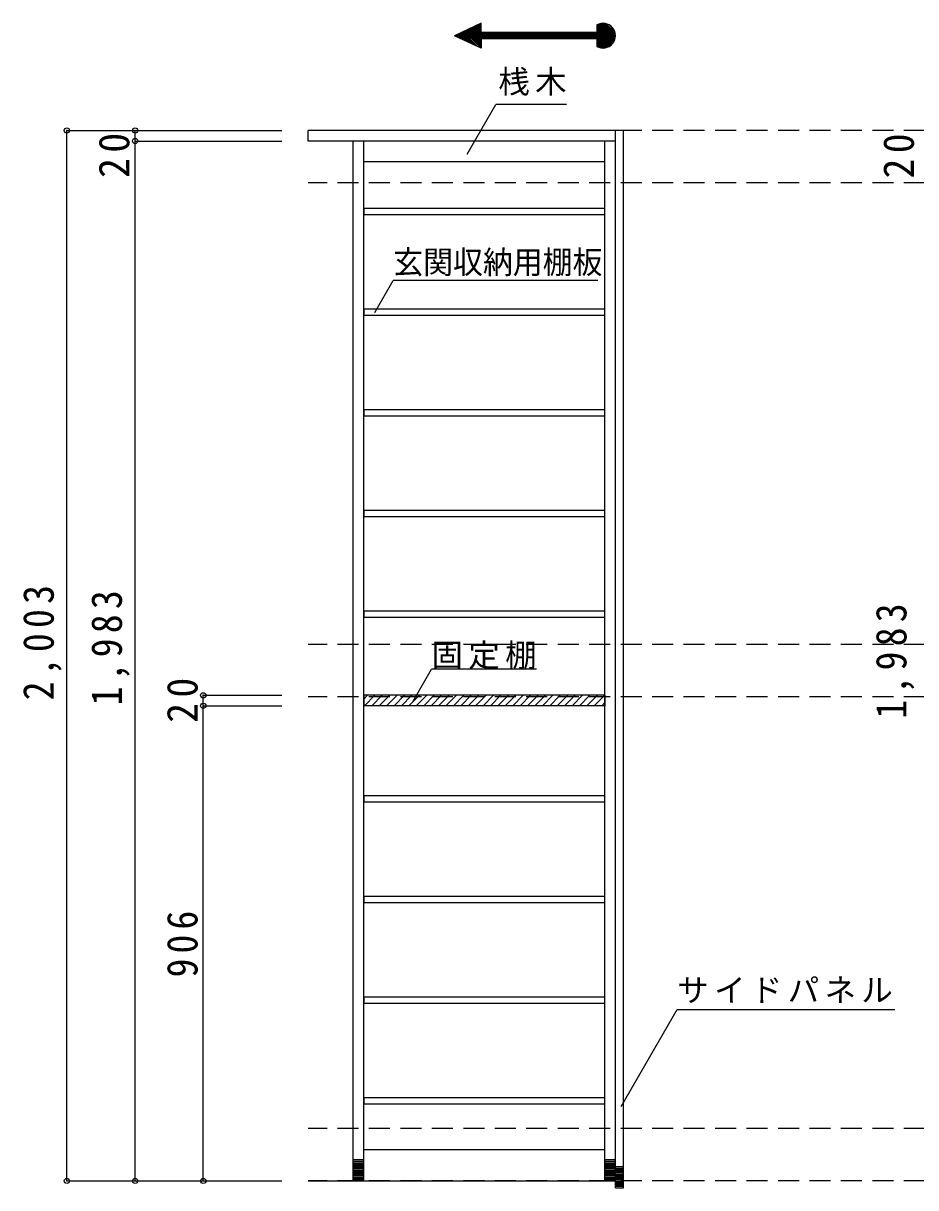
# Model space of a CAD drawing. Units: millimetres at full size, sheet at 1:20; details may follow other scales. Extents: x -8210 to 8210, y -2455 to 3200.
# Drawn here: x 5164 to 6866, y -1247 to 973 of the extents above; entities that cross this region are included whole.
import ezdxf
from ezdxf.enums import TextEntityAlignment as Align

# ---------------------------------------------------------------- set-up
doc = ezdxf.new("R2010")
doc.units = ezdxf.units.MM
doc.header["$LTSCALE"] = 20
doc.header["$PDMODE"] = 32
doc.header["$PDSIZE"] = 10
doc.linetypes.add('DASHED2', pattern=[3, 2, -1])
for name, color, linetype in [('0-2_本体', 2, 'Continuous'), ('0-3_固定棚', 3, 'Continuous'), ('0-4_可動棚', 3, 'Continuous'), ('0-5', 4, 'Continuous'), ('0-7_桟木・巾木', 2, 'Continuous'), ('0-A_文字', 7, 'Continuous'), ('0-B_寸法', 4, 'Continuous'), ('0-C_ハッチ', 4, 'Continuous')]:
    doc.layers.add(name, color=color, linetype=linetype)
doc.styles.add('ＭＳ ゴシック', font='')
doc.styles.get('ＭＳ ゴシック').set_extended_font_data('MS Gothic')

# ---------------------------------------------------------------- blocks, each defined once
blk = doc.blocks.new('R40')
at = {"layer": '0-5', "color": 3}
for p, q in [((10, 18.67), (-10, 18.67)), ((-10, 16), (10, 16)), ((-10, 13.33), (10, 13.33)), ((-10, 10.67), (10, 10.67)), ((-10, 8), (10, 8)), ((-10, 5.33), (10, 5.33)), ((-10, 2.67), (10, 2.67)), ((-10, 0), (10, 0)), ((-10, -2.67), (10, -2.67)), ((-10, -5.33), (10, -5.33)), ((-10, -8), (10, -8)), ((-10, -10.67), (10, -10.67)), ((-10, -13.33), (10, -13.33)), ((-10, -16), (10, -16)), ((-10, -18.67), (10, -18.67))]:
    blk.add_line(p, q, dxfattribs=at)
blk = doc.blocks.new('R40-2')
at = {"layer": '0-5', "color": 3}
for p, q in [((7.5, 18.67), (-7.5, 18.67)), ((-7.5, 16), (7.5, 16)), ((-7.5, 13.33), (7.5, 13.33)), ((-7.5, 10.67), (7.5, 10.67)), ((-7.5, 8), (7.5, 8)), ((-7.5, 5.33), (7.5, 5.33)), ((-7.5, 2.67), (7.5, 2.67)), ((-7.5, 0), (7.5, 0)), ((-7.5, -2.67), (7.5, -2.67)), ((-7.5, -5.33), (7.5, -5.33)), ((-7.5, -8), (7.5, -8)), ((-7.5, -10.67), (7.5, -10.67)), ((-7.5, -13.33), (7.5, -13.33)), ((-7.5, -16), (7.5, -16)), ((-7.5, -18.67), (7.5, -18.67))]:
    blk.add_line(p, q, dxfattribs=at)

msp = doc.modelspace()

# ---------------------------------------------------------------- linework, layer by layer
at = {"layer": '0-2_本体', "color": 3}
for p, q in [((5707.33, 748.97), (5707.33, 768.97)), ((6308.33, 768.97), (5707.33, 768.97)), ((6293.33, -1247.03), (6293.33, 768.97)), ((6308.33, -1247.03), (6308.33, 768.97)), ((6293.33, 748.97), (5707.33, 748.97)), ((5793.33, -1234.03), (5793.33, 748.97)), ((5813.33, -1234.03), (5813.33, 748.97)), ((5707.33, -1234.03), (6293.33, -1234.03)), ((6293.33, -1247.03), (6308.33, -1247.03))]:
    msp.add_line(p, q, dxfattribs=at)
msp.add_lwpolyline([(6293.33, -1234.03), (6273.33, -1234.03), (6273.33, 748.97)], dxfattribs=at)
at = {"layer": '0-3_固定棚'}
for p, q in [((5813.33, -308.03), (5813.33, -328.03)), ((6273.33, -308.03), (5813.33, -308.03)), ((6273.33, -308.03), (6273.33, -328.03)), ((6273.33, -328.03), (5813.33, -328.03))]:
    msp.add_line(p, q, dxfattribs=at)
at = {"layer": '0-4_可動棚'}
for p, q in [((5814.33, 608.17), (5814.33, 620.17)), ((6272.33, 620.17), (5814.33, 620.17)), ((6272.33, 608.17), (5814.33, 608.17)), ((6272.33, 620.17), (6272.33, 608.17)), ((5814.33, 416.17), (5814.33, 428.17)), ((6272.33, 428.17), (5814.33, 428.17)), ((6272.33, 428.17), (6272.33, 416.17)), ((6272.33, 416.17), (5814.33, 416.17)), ((5814.33, 224.17), (5814.33, 236.17)), ((6272.33, 236.17), (5814.33, 236.17)), ((6272.33, 224.17), (5814.33, 224.17)), ((6272.33, 236.17), (6272.33, 224.17)), ((5814.33, 32.17), (5814.33, 44.17)), ((6272.33, 44.17), (5814.33, 44.17)), ((6272.33, 32.17), (5814.33, 32.17)), ((6272.33, 44.17), (6272.33, 32.17)), ((5814.33, -159.83), (5814.33, -147.83)), ((6272.33, -147.83), (5814.33, -147.83)), ((6272.33, -147.83), (6272.33, -159.83)), ((6272.33, -159.83), (5814.33, -159.83)), ((5814.37, -511.83), (5814.37, -499.83)), ((6272.33, -499.83), (5814.37, -499.83)), ((6272.33, -499.83), (6272.33, -511.83)), ((6272.33, -511.83), (5814.37, -511.83)), ((5814.37, -703.83), (5814.37, -691.83)), ((6272.33, -691.83), (5814.37, -691.83)), ((6272.33, -703.83), (5814.37, -703.83)), ((6272.33, -691.83), (6272.33, -703.83)), ((5814.37, -895.83), (5814.37, -883.83)), ((6272.33, -883.83), (5814.37, -883.83)), ((6272.33, -883.83), (6272.33, -895.83)), ((6272.33, -895.83), (5814.37, -895.83)), ((5814.37, -1087.83), (5814.37, -1075.83)), ((6272.33, -1075.83), (5814.37, -1075.83)), ((6272.33, -1087.83), (5814.37, -1087.83)), ((6272.33, -1075.83), (6272.33, -1087.83))]:
    msp.add_line(p, q, dxfattribs=at)
at = {"layer": '0-7_桟木・巾木', "color": 7}
for p, q in [((6273.33, 708.97), (5813.33, 708.97)), ((5813.33, -1174.03), (6273.33, -1174.03))]:
    msp.add_line(p, q, dxfattribs=at)
at = {"layer": '0-A_文字'}
for p, q in [((6037.43, 973.44), (5986.61, 949.83)), ((6019.99, 934.32), (5998.81, 955.5)), ((6025.27, 931.87), (6000.75, 956.4)), ((6030.56, 929.42), (6002.68, 957.29)), ((6035.84, 926.96), (6004.61, 958.19)), ((6037.43, 928.2), (6006.54, 959.09)), ((6037.43, 931.02), (6008.47, 959.99)), ((6037.43, 933.85), (6010.4, 960.88)), ((6037.43, 936.68), (6012.33, 961.78)), ((6037.43, 939.51), (6014.26, 962.68)), ((6037.43, 942.34), (6016.19, 963.58)), ((6038.66, 943.93), (6018.13, 964.47)), ((6041.49, 943.93), (6020.06, 965.37)), ((6044.32, 943.93), (6021.99, 966.27)), ((6047.15, 943.93), (6023.92, 967.16)), ((6037.43, 956.48), (6025.85, 968.06)), ((6037.43, 959.31), (6027.78, 968.96)), ((6037.43, 962.14), (6029.71, 969.86)), ((6037.43, 964.97), (6031.64, 970.75)), ((6037.43, 967.79), (6033.58, 971.65)), ((6037.43, 970.62), (6035.51, 972.55)), ((6037.43, 955.73), (6037.43, 973.44)), ((6049.98, 943.93), (6038.18, 955.73)), ((6052.81, 943.93), (6041.01, 955.73)), ((6055.63, 943.93), (6043.84, 955.73)), ((6058.46, 943.93), (6046.67, 955.73)), ((6061.29, 943.93), (6049.5, 955.73)), ((6064.12, 943.93), (6052.33, 955.73)), ((6066.95, 943.93), (6055.15, 955.73)), ((6069.78, 943.93), (6057.98, 955.73)), ((6072.6, 943.93), (6060.81, 955.73)), ((6075.43, 943.93), (6063.64, 955.73)), ((6078.26, 943.93), (6066.47, 955.73)), ((6081.09, 943.93), (6069.3, 955.73)), ((6083.92, 943.93), (6072.12, 955.73)), ((6086.75, 943.93), (6074.95, 955.73)), ((6089.58, 943.93), (6077.78, 955.73)), ((6092.4, 943.93), (6080.61, 955.73)), ((6095.23, 943.93), (6083.44, 955.73)), ((6098.06, 943.93), (6086.27, 955.73)), ((6100.89, 943.93), (6089.1, 955.73)), ((6103.72, 943.93), (6091.92, 955.73)), ((6106.55, 943.93), (6094.75, 955.73)), ((6109.37, 943.93), (6097.58, 955.73)), ((6112.2, 943.93), (6100.41, 955.73)), ((6115.03, 943.93), (6103.24, 955.73)), ((6117.86, 943.93), (6106.07, 955.73)), ((6120.69, 943.93), (6108.89, 955.73)), ((6123.52, 943.93), (6111.72, 955.73)), ((6126.35, 943.93), (6114.55, 955.73)), ((6129.17, 943.93), (6117.38, 955.73)), ((6132, 943.93), (6120.21, 955.73)), ((6134.83, 943.93), (6123.04, 955.73)), ((6137.66, 943.93), (6125.86, 955.73)), ((6140.49, 943.93), (6128.69, 955.73)), ((6143.32, 943.93), (6131.52, 955.73)), ((6146.14, 943.93), (6134.35, 955.73)), ((6148.97, 943.93), (6137.18, 955.73)), ((6151.8, 943.93), (6140.01, 955.73)), ((6154.63, 943.93), (6142.84, 955.73)), ((6157.46, 943.93), (6145.66, 955.73)), ((6160.29, 943.93), (6148.49, 955.73)), ((6163.11, 943.93), (6151.32, 955.73)), ((6165.94, 943.93), (6154.15, 955.73)), ((6168.77, 943.93), (6156.98, 955.73)), ((6171.6, 943.93), (6159.81, 955.73)), ((6174.43, 943.93), (6162.63, 955.73)), ((6177.26, 943.93), (6165.46, 955.73)), ((6180.09, 943.93), (6168.29, 955.73)), ((6182.91, 943.93), (6171.12, 955.73)), ((6185.74, 943.93), (6173.95, 955.73)), ((6188.57, 943.93), (6176.78, 955.73)), ((6191.4, 943.93), (6179.6, 955.73)), ((6194.23, 943.93), (6182.43, 955.73)), ((6197.06, 943.93), (6185.26, 955.73)), ((6199.88, 943.93), (6188.09, 955.73)), ((6202.71, 943.93), (6190.92, 955.73)), ((6205.54, 943.93), (6193.75, 955.73)), ((6208.37, 943.93), (6196.58, 955.73)), ((6211.2, 943.93), (6199.4, 955.73)), ((6214.03, 943.93), (6202.23, 955.73)), ((6216.85, 943.93), (6205.06, 955.73)), ((6219.68, 943.93), (6207.89, 955.73)), ((6222.51, 943.93), (6210.72, 955.73)), ((6225.34, 943.93), (6213.55, 955.73)), ((6228.17, 943.93), (6216.37, 955.73)), ((6231, 943.93), (6219.2, 955.73)), ((6233.83, 943.93), (6222.03, 955.73)), ((6236.65, 943.93), (6224.86, 955.73)), ((6239.48, 943.93), (6227.69, 955.73)), ((6242.31, 943.93), (6230.52, 955.73)), ((6245.14, 943.93), (6233.35, 955.73)), ((6247.97, 943.93), (6236.17, 955.73)), ((6250.8, 943.93), (6239, 955.73)), ((6253.62, 943.93), (6241.83, 955.73)), ((6256.45, 943.93), (6244.66, 955.73)), ((6276.11, 927.1), (6247.49, 955.73)), ((6278.24, 927.81), (6250.32, 955.73)), ((6280.2, 928.67), (6253.14, 955.73)), ((6282.02, 929.68), (6255.97, 955.73)), ((6289.26, 936.58), (6257.92, 967.93)), ((6288.06, 934.96), (6257.92, 965.1)), ((6286.73, 933.45), (6257.92, 962.27)), ((6285.28, 932.07), (6257.92, 959.44)), ((6283.72, 930.81), (6257.92, 956.61)), ((6290.34, 938.33), (6258.22, 970.45)), ((6291.29, 940.21), (6260.11, 971.39)), ((6292.08, 942.25), (6262.14, 972.19)), ((6292.71, 944.45), (6264.34, 972.82)), ((6293.14, 946.84), (6266.73, 973.25)), ((6293.33, 949.48), (6269.37, 973.44)), ((6293.19, 952.45), (6272.35, 973.3)), ((6292.53, 955.94), (6275.83, 972.64)), ((6290.77, 960.53), (6280.42, 970.88)), ((6037.43, 926.22), (5986.61, 949.83)), ((5988.29, 949.05), (5987.23, 950.12)), ((5993.57, 946.6), (5989.16, 951.01)), ((5998.86, 944.14), (5991.09, 951.91)), ((6004.14, 941.69), (5993.02, 952.81)), ((6009.42, 939.23), (5994.95, 953.71)), ((6014.71, 936.78), (5996.88, 954.6)), ((6257.92, 943.93), (6037.43, 943.93)), ((6037.43, 943.93), (6037.43, 926.22)), ((6257.92, 943.93), (6257.92, 929.38)), ((6273.81, 926.58), (6257.92, 942.47)), ((6271.29, 926.27), (6257.92, 939.64)), ((6268.48, 926.25), (6257.92, 936.81)), ((6265.25, 926.65), (6257.92, 933.98)), ((6261.3, 927.77), (6257.92, 931.16)), ((6010.54, 723.89), (6065.37, 818.86)), ((6199.95, 818.86), (6065.37, 818.86)), ((5834.54, 422.17), (5869.56, 482.82)), ((6259.56, 482.82), (5869.56, 482.82)), ((5907.5, -319.1), (5942.52, -258.44)), ((6142.52, -258.44), (5942.52, -258.44)), ((6304.11, -1092.39), (6411.19, -906.92)), ((6411.19, -906.92), (6826.33, -906.92))]:
    msp.add_line(p, q, dxfattribs=at)
msp.add_lwpolyline([(6257.92, 970.28), (6257.92, 955.73), (6037.43, 955.73)], dxfattribs=at)
msp.add_arc((6269.72, 949.83), 23.61, 240, 120, dxfattribs=at)
at = {"layer": '0-B_寸法'}
for p, q in [((5247.33, 768.97), (5657.33, 768.97)), ((5247.33, -1234.03), (5247.33, 768.97)), ((5377.33, 748.97), (5377.33, 768.97)), ((5377.33, 768.97), (5507.33, 768.97)), ((5377.33, 748.97), (5657.33, 748.97)), ((5377.33, -1234.03), (5377.33, 748.97)), ((5507.33, -328.03), (5507.33, -308.03)), ((5507.33, -308.03), (5657.33, -308.03)), ((5507.33, -1234.03), (5507.33, -328.03)), ((5507.33, -328.03), (5657.33, -328.03)), ((5247.33, -1234.03), (5657.33, -1234.03)), ((5377.33, -1234.03), (5507.33, -1234.03)), ((5507.33, -1234.03), (5657.33, -1234.03))]:
    msp.add_line(p, q, dxfattribs=at)
at = {"layer": '0-B_寸法', "linetype": 'DASHED2'}
for p, q in [((7483.33, 768.97), (5707.33, 768.97)), ((7483.33, 668.97), (5707.33, 668.97)), ((7483.33, -211.03), (5707.33, -211.03)), ((7483.33, -311.03), (5707.33, -311.03)), ((7483.33, -1134.03), (5707.33, -1134.03)), ((7483.33, -1234.03), (5707.33, -1234.03))]:
    msp.add_line(p, q, dxfattribs=at)
at = {"layer": '0-B_寸法', "color": 7}
for p in [(5247.33, 768.97), (5377.33, 768.97), (5377.33, 748.97), (5507.33, -308.03), (5507.33, -328.03), (5247.33, -1234.03), (5377.33, -1234.03), (5507.33, -1234.03)]:
    msp.add_point(p, dxfattribs=at)
at = {"layer": '0-C_ハッチ'}
for p, q in [((5813.33, -315.17), (5820.47, -308.03)), ((5814.61, -328.03), (5834.61, -308.03)), ((5828.76, -328.03), (5848.76, -308.03)), ((5842.9, -328.03), (5862.9, -308.03)), ((5857.04, -328.03), (5877.04, -308.03)), ((5871.18, -328.03), (5891.18, -308.03)), ((5885.32, -328.03), (5905.32, -308.03)), ((5899.47, -328.03), (5919.47, -308.03)), ((5913.61, -328.03), (5933.61, -308.03)), ((5927.75, -328.03), (5947.75, -308.03)), ((5941.89, -328.03), (5961.89, -308.03)), ((5956.04, -328.03), (5976.04, -308.03)), ((5970.18, -328.03), (5990.18, -308.03)), ((5984.32, -328.03), (6004.32, -308.03)), ((5998.46, -328.03), (6018.46, -308.03)), ((6012.6, -328.03), (6032.6, -308.03)), ((6026.75, -328.03), (6046.75, -308.03)), ((6040.89, -328.03), (6060.89, -308.03)), ((6055.03, -328.03), (6075.03, -308.03)), ((6069.17, -328.03), (6089.17, -308.03)), ((6083.31, -328.03), (6103.31, -308.03)), ((6097.46, -328.03), (6117.46, -308.03)), ((6111.6, -328.03), (6131.6, -308.03)), ((6125.74, -328.03), (6145.74, -308.03)), ((6139.88, -328.03), (6159.88, -308.03)), ((6154.03, -328.03), (6174.03, -308.03)), ((6168.17, -328.03), (6188.17, -308.03)), ((6182.31, -328.03), (6202.31, -308.03)), ((6196.45, -328.03), (6216.45, -308.03)), ((6210.59, -328.03), (6230.59, -308.03)), ((6224.74, -328.03), (6244.74, -308.03)), ((6238.88, -328.03), (6258.88, -308.03)), ((6253.02, -328.03), (6273.02, -308.03)), ((6267.16, -328.03), (6273.33, -321.86))]:
    msp.add_line(p, q, dxfattribs=at)

# ---------------------------------------------------------------- block references
at = {"layer": '0-2_本体'}
msp.add_blockref('R40-2', (6300.83, -1225.7), dxfattribs=at)
at = {"layer": '0-5'}
for p in [(5803.33, -1212.7), (6283.33, -1212.7)]:
    msp.add_blockref('R40', p, dxfattribs=at)

# ---------------------------------------------------------------- texts
at = {"layer": '0-A_文字', "style": 'ＭＳ ゴシック', "width": 0.95}
msp.add_text('玄関収納用棚板', height=43.99, dxfattribs=at).set_placement((5869.56, 482.82), align=Align.BOTTOM_LEFT)
at = {"layer": '0-A_文字', "char_height": 43.99, "attachment_point": 7, "style": 'ＭＳ ゴシック'}
for s, insert in [('\\T1.17;桟木', (6069.95, 835.31)), ('\\T1.17;固定棚', (5942.52, -258.44)), ('\\T1.17;サイドパネル', (6411.19, -894.98))]:
    msp.add_mtext(s, dxfattribs=dict(at, insert=insert))
at = {"layer": '0-B_寸法', "color": 7, "char_height": 58.65, "attachment_point": 7, "rotation": 90, "style": 'ＭＳ ゴシック'}
for s, insert in [('\\T1.27;\\W0.95;20', (5367.33, 678.49)), ('\\T1.27;\\W0.95;20', (6863.33, 677.45)), ('\\T1.28;\\W0.9;2,003', (5237.33, -317.53)), ('\\T1.28;\\W0.9;1,983', (5367.33, -327.53)), ('\\T1.28;\\W0.9;1,983', (6863.33, -352.53)), ('\\T1.27;\\W0.95;20', (5497.33, -360.53)), ('\\T1.27;\\W0.9;906', (5497.33, -846.03))]:
    msp.add_mtext(s, dxfattribs=dict(at, insert=insert))

doc.saveas('drawing.dxf')
